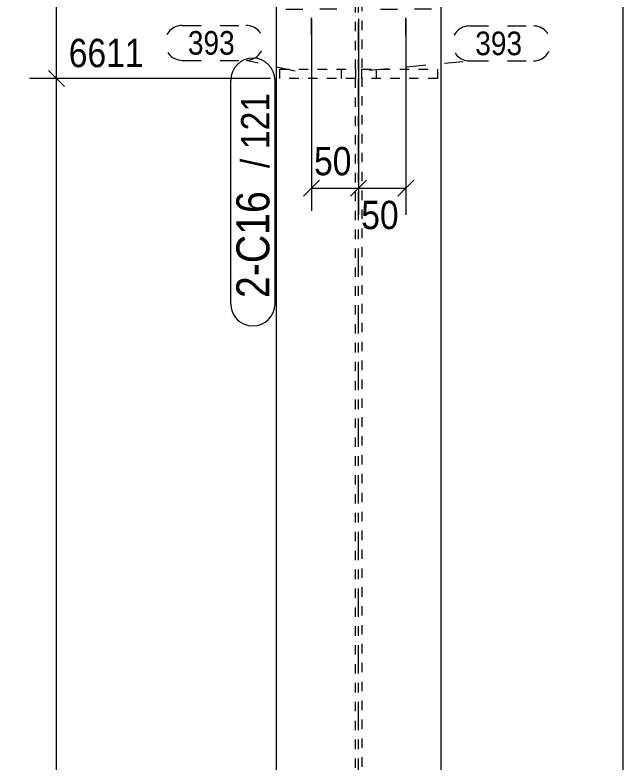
# Model space of a CAD drawing. Header units: millimetres. Extents: x 2 to 579, y 1 to 405.
# Drawn here: x 104.6 to 169, y 203 to 282.1 of the extents above; entities that cross this region are included whole.
import ezdxf

# ---------------------------------------------------------------- set-up
doc = ezdxf.new("R2010")
doc.units = ezdxf.units.MM
for name, pattern in [('XKITLINE00', [0]), ('XKITLINE01', [4, 1, -1, 1, -1]), ('XKITLINE02', [4, 2, -2]), ('XKITLINE03', [6, 3, -1, 1, -1])]:
    doc.linetypes.add(name, pattern=pattern)
for name, color, linetype, lineweight in [('Bolt', 3, 'Continuous', 0), ('Dimensions', 7, 'Continuous', 0), ('Part', 2, 'Continuous', 0), ('PartMark', 7, 'Continuous', 0)]:
    doc.layers.add(name, color=color, linetype=linetype, lineweight=lineweight)
doc.styles.add('ARIAL', font='ARIAL.TTF')

# ---------------------------------------------------------------- blocks, each defined once
blk = doc.blocks.new('*A12')
at = {"layer": 'Bolt', "color": 3, "linetype": 'XKITLINE00', "lineweight": 0}
for p, q in [((135.989, 341.381), (135.989, 339.582)), ((145.989, 341.381), (145.989, 339.582)), ((133.289, 338.681), (135.087, 338.681)), ((138.689, 338.681), (136.89, 338.681)), ((143.289, 338.681), (145.087, 338.681)), ((148.689, 338.681), (146.89, 338.681)), ((135.989, 335.981), (135.989, 337.779)), ((145.989, 335.981), (145.989, 337.779)), ((135.989, 333.381), (135.989, 331.582)), ((145.989, 333.381), (145.989, 331.582)), ((133.289, 330.681), (135.087, 330.681)), ((138.689, 330.681), (136.89, 330.681)), ((143.289, 330.681), (145.087, 330.681)), ((148.689, 330.681), (146.89, 330.681)), ((135.989, 327.981), (135.989, 329.779)), ((145.989, 327.981), (145.989, 329.779)), ((135.989, 325.381), (135.989, 323.582)), ((145.989, 325.381), (145.989, 323.582)), ((133.289, 322.681), (135.087, 322.681)), ((138.689, 322.681), (136.89, 322.681)), ((143.289, 322.681), (145.087, 322.681)), ((148.689, 322.681), (146.89, 322.681)), ((135.989, 319.981), (135.989, 321.779)), ((145.989, 319.981), (145.989, 321.779)), ((135.989, 301.381), (135.989, 299.582)), ((145.989, 301.381), (145.989, 299.582)), ((133.289, 298.681), (135.087, 298.681)), ((138.689, 298.681), (136.89, 298.681)), ((143.289, 298.681), (145.087, 298.681)), ((148.689, 298.681), (146.89, 298.681)), ((135.989, 295.981), (135.989, 297.779)), ((145.989, 295.981), (145.989, 297.779)), ((135.989, 293.381), (135.989, 291.582)), ((145.989, 293.381), (145.989, 291.582)), ((133.289, 290.681), (135.087, 290.681)), ((138.689, 290.681), (136.89, 290.681)), ((143.289, 290.681), (145.087, 290.681)), ((148.689, 290.681), (146.89, 290.681)), ((135.989, 287.981), (135.989, 289.779)), ((145.989, 287.981), (145.989, 289.779)), ((135.989, 285.381), (135.989, 283.582)), ((145.989, 285.381), (145.989, 283.582)), ((133.289, 282.681), (135.087, 282.681)), ((138.689, 282.681), (136.89, 282.681)), ((143.289, 282.681), (145.087, 282.681)), ((148.689, 282.681), (146.89, 282.681)), ((135.989, 279.981), (135.989, 281.779)), ((145.989, 279.981), (145.989, 281.779))]:
    blk.add_line(p, q, dxfattribs=at)
blk = doc.blocks.new('*A16')
at = {"layer": 'Part', "color": 7, "linetype": 'XKITLINE03', "lineweight": 0}
blk.add_line((140.989, 176.356), (140.989, 355.753), dxfattribs=at)
at = {"layer": 'Part', "color": 2, "linetype": 'XKITLINE00', "lineweight": 0}
for p, q in [((132.239, 347.599), (132.239, 176.356)), ((149.739, 176.356), (149.739, 347.599))]:
    blk.add_line(p, q, dxfattribs=at)
at = {"layer": 'Part', "color": 7, "linetype": 'XKITLINE01', "lineweight": 0}
for p, q in [((140.639, 176.356), (140.639, 347.483)), ((141.339, 347.483), (141.339, 176.356))]:
    blk.add_line(p, q, dxfattribs=at)
blk = doc.blocks.new('*A21')
at = {"layer": 'Part', "color": 7, "linetype": 'XKITLINE01', "lineweight": 0}
for p, q in [((132.639, 275.356), (132.639, 276.356)), ((132.639, 276.356), (140.639, 276.356)), ((139.139, 276.356), (139.139, 275.356)), ((140.639, 276.356), (140.639, 275.356)), ((140.639, 275.356), (132.639, 275.356))]:
    blk.add_line(p, q, dxfattribs=at)
blk = doc.blocks.new('*A22')
at = {"layer": 'Part', "color": 7, "linetype": 'XKITLINE01', "lineweight": 0}
for p, q in [((141.339, 276.356), (149.339, 276.356)), ((141.339, 275.356), (141.339, 276.356)), ((142.839, 276.356), (142.839, 275.356)), ((149.339, 276.356), (149.339, 275.356)), ((149.339, 275.356), (141.339, 275.356))]:
    blk.add_line(p, q, dxfattribs=at)
blk = doc.blocks.new('*A66')
at = {"layer": 'Dimensions', "color": 7, "linetype": 'XKITLINE00', "lineweight": 0}
for p, q in [((135.989, 281.681), (135.989, 261.356)), ((140.989, 281.681), (140.989, 261.356)), ((136.837, 264.604), (135.14, 262.907)), ((141.837, 264.604), (140.14, 262.907)), ((135.989, 263.756), (140.989, 263.756))]:
    blk.add_line(p, q, dxfattribs=at)
at = {"layer": 'Dimensions', "color": 3}
for p in [(135.989, 263.756), (140.989, 263.756)]:
    blk.add_point(p, dxfattribs=at)
at = {"layer": 'Dimensions', "color": 3, "style": 'ARIAL', "width": 0.85}
blk.add_text('50', height=3, dxfattribs=at).set_placement((136.263, 265.106))
blk = doc.blocks.new('*A67')
at = {"layer": 'Dimensions', "color": 7, "linetype": 'XKITLINE00', "lineweight": 0}
for p, q in [((140.989, 281.681), (140.989, 260.906)), ((145.989, 281.681), (145.989, 260.906)), ((141.837, 264.604), (140.14, 262.907)), ((146.837, 264.604), (145.14, 262.907)), ((140.989, 263.756), (145.989, 263.756))]:
    blk.add_line(p, q, dxfattribs=at)
at = {"layer": 'Dimensions', "color": 3}
for p in [(140.989, 263.756), (145.989, 263.756)]:
    blk.add_point(p, dxfattribs=at)
at = {"layer": 'Dimensions', "color": 3, "style": 'ARIAL', "width": 0.85}
blk.add_text('50', height=3, dxfattribs=at).set_placement((141.263, 259.406))
blk = doc.blocks.new('*A70')
at = {"layer": 'Dimensions', "color": 7, "linetype": 'XKITLINE00', "lineweight": 0}
for p, q in [((108.14, 276.204), (109.837, 274.507)), ((131.639, 275.356), (106.139, 275.356)), ((108.989, 75.756), (108.989, 275.356))]:
    blk.add_line(p, q, dxfattribs=at)
at = {"layer": 'Dimensions', "color": 3}
blk.add_point((108.989, 275.356), dxfattribs=at)
at = {"layer": 'Dimensions', "color": 3, "style": 'ARIAL', "width": 0.85}
blk.add_text('6611', height=3, dxfattribs=at).set_placement((110.289, 276.556))
blk = doc.blocks.new('*A71')
at = {"layer": 'Dimensions', "color": 7, "linetype": 'XKITLINE00', "lineweight": 0}
for p, q in [((108.14, 348.447), (109.837, 346.75)), ((131.239, 347.599), (106.139, 347.599)), ((108.989, 275.356), (108.989, 347.599)), ((108.14, 276.204), (109.837, 274.507)), ((131.639, 275.356), (106.139, 275.356))]:
    blk.add_line(p, q, dxfattribs=at)
at = {"layer": 'Dimensions', "color": 3}
for p in [(108.989, 347.599), (108.989, 275.356)]:
    blk.add_point(p, dxfattribs=at)
at = {"layer": 'Dimensions', "color": 3, "style": 'ARIAL', "width": 0.85}
blk.add_text('7334', height=3, dxfattribs=at).set_placement((110.289, 348.799))
blk.add_text('722', height=3, rotation=90.00021, dxfattribs=at).set_placement((107.639, 308.14))
blk = doc.blocks.new('*A72')
at = {"layer": 'Dimensions', "color": 7, "linetype": 'XKITLINE00', "lineweight": 0}
blk.add_line((168.989, 75.756), (168.989, 286.836), dxfattribs=at)
blk = doc.blocks.new('*A82')
at = {"layer": 'PartMark', "color": 7, "linetype": 'XKITLINE02', "lineweight": 0}
for p, q in [((152.739, 280.921), (159.502, 280.921)), ((142.113, 276.224), (152.739, 277.221)), ((152.739, 277.221), (159.502, 277.221))]:
    blk.add_line(p, q, dxfattribs=at)
for centre, start, end in [((152.739, 279.071), 90, 270), ((159.502, 279.071), 270, 90)]:
    blk.add_arc(centre, 1.85, start, end, dxfattribs=at)
at = {"layer": 'PartMark', "color": 3, "style": 'ARIAL', "width": 0.85}
blk.add_text('393', height=2.5, dxfattribs=at).set_placement((153.339, 277.821))
blk = doc.blocks.new('*A83')
at = {"layer": 'PartMark', "color": 7, "linetype": 'XKITLINE02', "lineweight": 0}
for p, q in [((122.309, 280.976), (129.072, 280.976)), ((122.309, 277.276), (129.072, 277.276)), ((134.268, 276.126), (129.072, 277.276))]:
    blk.add_line(p, q, dxfattribs=at)
for centre, start, end in [((122.309, 279.126), 90, 270), ((129.072, 279.126), 270, 90)]:
    blk.add_arc(centre, 1.85, start, end, dxfattribs=at)
at = {"layer": 'PartMark', "color": 3, "style": 'ARIAL', "width": 0.85}
blk.add_text('393', height=2.5, dxfattribs=at).set_placement((122.909, 277.876))
blk = doc.blocks.new('*A88')
at = {"layer": 'PartMark', "color": 7, "linetype": 'XKITLINE00', "lineweight": 0}
for p, q in [((127.439, 251.506), (127.439, 275.154)), ((132.139, 251.506), (132.139, 275.154))]:
    blk.add_line(p, q, dxfattribs=at)
for centre, start, end in [((129.789, 275.154), 0, 180), ((129.789, 251.506), 180, 0)]:
    blk.add_arc(centre, 2.35, start, end, dxfattribs=at)
at = {"layer": 'PartMark', "color": 3, "style": 'ARIAL', "width": 0.85}
for s, p in [('121', (131.539, 267.879)), ('/', (131.539, 265.867))]:
    blk.add_text(s, height=3, rotation=90.00021, dxfattribs=at).set_placement(p)
at = {"layer": 'PartMark', "color": 1, "style": 'ARIAL', "width": 0.85}
blk.add_text('2-C16', height=3.5, rotation=90.00021, dxfattribs=at).set_placement((131.539, 252.106))

msp = doc.modelspace()

# ---------------------------------------------------------------- block references
at = {"lineweight": 0}
for name in ['*A71', '*A12', '*A72', '*A66', '*A67', '*A83', '*A82', '*A70', '*A88', '*A21', '*A22']:
    msp.add_blockref(name, (0, 0), dxfattribs=at)
at = {"layer": 'Part', "lineweight": 0}
msp.add_blockref('*A16', (0, 0), dxfattribs=at)

doc.saveas('drawing.dxf')
